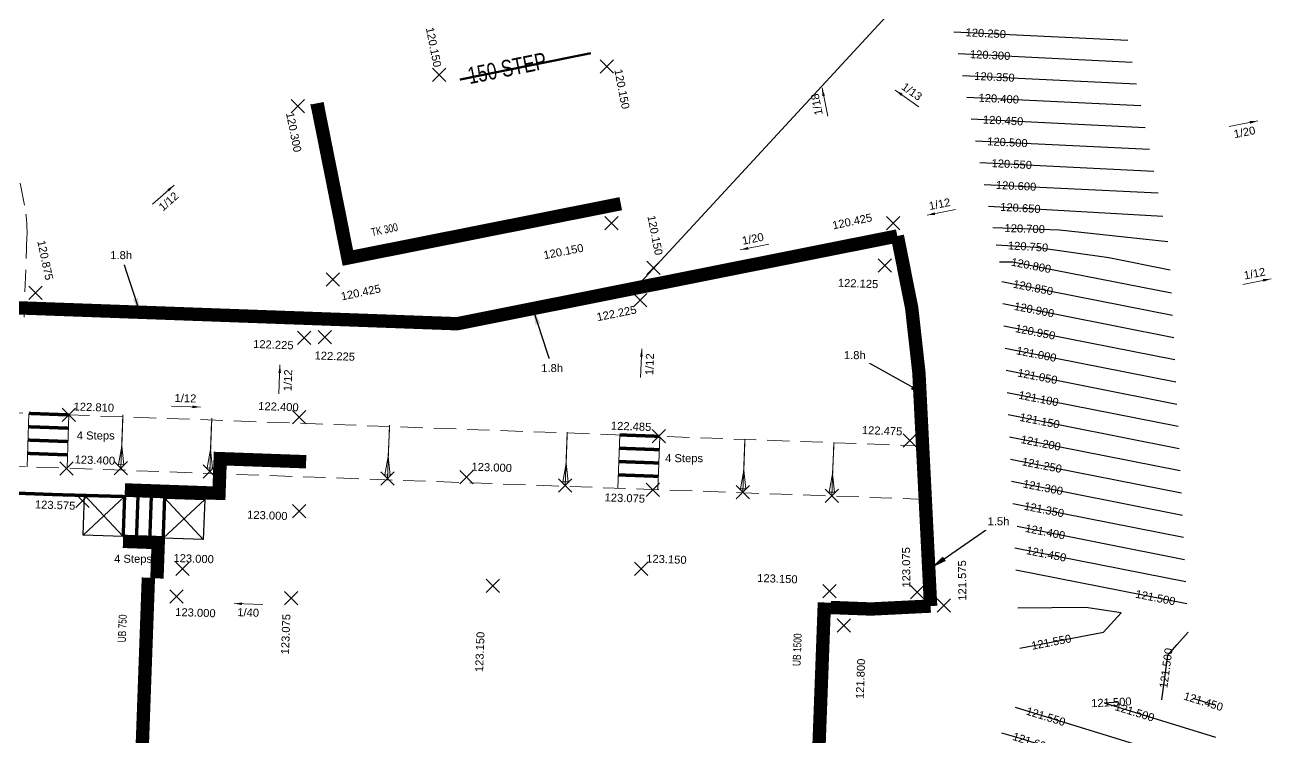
# Model space of a CAD drawing. Header units: metres. Extents: x 287878 to 288371, y 62805 to 63080.
# Drawn here: x 287951.41 to 287979.43, y 63017.72 to 63033.74 of the extents above; entities that cross this region are included whole.
import ezdxf
from ezdxf.enums import TextEntityAlignment as Align

# ---------------------------------------------------------------- set-up
doc = ezdxf.new("R2010")
doc.units = ezdxf.units.M
doc.header["$PDMODE"] = 3
doc.header["$PDSIZE"] = 0.15
doc.linetypes.add('DASHDOT', pattern=[25.399999999999995, 12.7, -6.349999999999999, 0, -6.349999999999999])
doc.linetypes.add('HIDDEN', pattern=[0.375, 0.25, -0.125])
for name, color, linetype, lineweight in [('EXP - LEVELS TEXT', 3, 'Continuous', 18), ('EXP - PLOT FFLS', 4, 'Continuous', 25), ('EXP - RETAINING WALLS - 0.6m', 190, 'Continuous', 18), ('EXP - STEPS', 240, 'Continuous', 18), ('EXP - TANKING', 12, 'TANKING', 35), ('EXP - UNDERBUILD', 94, 'UNDERBUILD', 35), ('EXP-EW-BANKS&CUTTINGS', 251, 'HIDDEN', 18), ('EXP-EW-DESIGN-LINES', 1, 'HIDDEN', 9), ('EXP-EW-GRADIENTS', 3, 'Continuous', 18), ('EXP-EW-GRADIENTS-TEXT', 3, 'Continuous', 18), ('EXP-EW-LEVEL-LANDING', 1, 'Continuous', 25), ('EXP-EW-LEVELS-POINTS', 3, 'Continuous', 18), ('EXP-EW-LEVELS-TEXT', 3, 'Continuous', 18), ('EXP-EW-PLOT-WALLS', 190, 'DASHDOT', 35), ('EXP-EW-RETAINING-WALL-HEIGHTS', 3, 'Continuous', 18), ('EXP-LEVEL-LANDING', 1, 'Continuous', 25)]:
    doc.layers.add(name, color=color, linetype=linetype, lineweight=lineweight)
for name, color, linetype in [('EXP - PEN 1', 1, 'Continuous'), ('XREF - SITE CONTOURS$0$EXP_-_ EW_CONT-SECONDARY_TEXT', 253, 'Continuous'), ('XREF - SITE CONTOURS$0$EXP_-_EW_-_CONT-PRIMARY', 10, 'Continuous'), ('XREF - SITE CONTOURS$0$EXP_-_EW_-_CONT-PRIMARY_TEXT', 10, 'Continuous'), ('XREF - SITE CONTOURS$0$EXP_-_EW_CONT-SECONDARY', 253, 'Continuous')]:
    doc.layers.add(name, color=color, linetype=linetype)
doc.layers.add('EXP - WORKING', color=6, linetype='Continuous', plot=False)
doc.layers.add('EXP-EW-BANKS&CUTTINGS-WORKING', color=255, linetype='Continuous', lineweight=18, plot=False)
doc.layers.add('EXP-EW-TANKING TEXT', color=3, linetype='Continuous', true_color=0x00ff00)
doc.styles.add('18 @ 1 to 200', font='arial.ttf', dxfattribs={"height": 0.36})
doc.styles.add('18 @ 1 to 500', font='arial.ttf', dxfattribs={"height": 0.9})
doc.styles.add('Century Gothic', font='arial.ttf')
doc.styles.add('ESTROAD', font='arial.ttf', dxfattribs={"width": 0.75})
doc.styles.add('XREF - SITE CONTOURS$0$18 @ 1 to 200', font='arial.ttf', dxfattribs={"height": 0.36})
doc.linetypes.add('TANKING', pattern='A,0.3,-0.1575,["V",Century Gothic,S=0.3,R=0,X=-0.1464,Y=-0.15],-0.1575', length=0.6150000000000001)
doc.linetypes.add('UNDERBUILD', pattern='A,0.3,-0.1575,["O",Century Gothic,S=0.3,R=0,X=-0.181,Y=-0.15],-0.1575', length=0.6150000000000001)
doc.dimstyles.new('1 to 200 (18)', dxfattribs={"dimtxt": 0.36, "dimasz": 0.36, "dimexe": 0.09, "dimexo": 0.09, "dimgap": 0.12, "dimtad": 1, "dimdec": 3, "dimzin": 0, "dimdsep": 46, "dimtxsty": '18 @ 1 to 200', "dimcen": 0.12, "dimadec": 0, "dimazin": 0, "dimtfac": 1, "dimtdec": 3, "dimtofl": 0, "dimtmove": 0, "dimatfit": 3, "dimfxl": 0.12, "dimtolj": 1, "dimtzin": 0, "dimarcsym": 1})

# ---------------------------------------------------------------- blocks, each defined once
blk = doc.blocks.new('*U943')
at = {"layer": 'EXP-EW-BANKS&CUTTINGS', "linetype": 'Continuous'}
blk.add_lwpolyline([(-1.119919123707476, 0.0134594407269458), (-0.4959641833580698, 0.0059606094624034), (-0.0807268903689057, -0.0595168174124487), (-0.0792615558731048, 0.0614395946591363), (-0.4959641833580698, 0.0059606094624034)], dxfattribs=at)
at = {"layer": 'EXP-EW-BANKS&CUTTINGS-WORKING'}
blk.add_line((-1.199913346828191, 0.0144208293502718), (0, 0), dxfattribs=at)
blk.add_point((0, 0), dxfattribs=at)
blk = doc.blocks.new('*U944')
at = {"layer": 'EXP-EW-BANKS&CUTTINGS', "linetype": 'Continuous'}
blk.add_lwpolyline([(-1.119919123707476, 0.0134594407269458), (-0.4959641833580698, 0.0059606094624034), (-0.0807268903689057, -0.0595168174124487), (-0.0792615558731048, 0.0614395946591363), (-0.4959641833580698, 0.0059606094624034)], dxfattribs=at)
at = {"layer": 'EXP-EW-BANKS&CUTTINGS-WORKING'}
blk.add_line((-1.199913346828191, 0.0144208293502718), (0, 0), dxfattribs=at)
blk.add_point((0, 0), dxfattribs=at)
blk = doc.blocks.new('*U945')
at = {"layer": 'EXP-EW-BANKS&CUTTINGS', "linetype": 'Continuous'}
blk.add_lwpolyline([(-1.119919123707476, 0.0134594407269458), (-0.4959641833580698, 0.0059606094624034), (-0.0807268903689057, -0.0595168174124487), (-0.0792615558731048, 0.0614395946591363), (-0.4959641833580698, 0.0059606094624034)], dxfattribs=at)
at = {"layer": 'EXP-EW-BANKS&CUTTINGS-WORKING'}
blk.add_line((-1.199913346828191, 0.0144208293502718), (0, 0), dxfattribs=at)
blk.add_point((0, 0), dxfattribs=at)
blk = doc.blocks.new('*U930')
at = {"layer": 'EXP-EW-BANKS&CUTTINGS', "linetype": 'Continuous'}
blk.add_lwpolyline([(-1.119919123707476, 0.0134594407269458), (-0.4959641833580698, 0.0059606094624034), (-0.0807268903689057, -0.0595168174124487), (-0.0792615558731048, 0.0614395946591363), (-0.4959641833580698, 0.0059606094624034)], dxfattribs=at)
at = {"layer": 'EXP-EW-BANKS&CUTTINGS-WORKING'}
blk.add_line((-1.199913346828191, 0.0144208293502718), (0, 0), dxfattribs=at)
blk.add_point((0, 0), dxfattribs=at)
blk = doc.blocks.new('*U931')
at = {"layer": 'EXP-EW-BANKS&CUTTINGS', "linetype": 'Continuous'}
blk.add_lwpolyline([(-1.119919123707476, 0.0134594407269458), (-0.4959641833580698, 0.0059606094624034), (-0.0807268903689057, -0.0595168174124487), (-0.0792615558731048, 0.0614395946591363), (-0.4959641833580698, 0.0059606094624034)], dxfattribs=at)
at = {"layer": 'EXP-EW-BANKS&CUTTINGS-WORKING'}
blk.add_line((-1.199913346828191, 0.0144208293502718), (0, 0), dxfattribs=at)
blk.add_point((0, 0), dxfattribs=at)
blk = doc.blocks.new('*U932')
at = {"layer": 'EXP-EW-BANKS&CUTTINGS', "linetype": 'Continuous'}
blk.add_lwpolyline([(-1.119919123707476, 0.0134594407269458), (-0.4959641833580698, 0.0059606094624034), (-0.0807268903689057, -0.0595168174124487), (-0.0792615558731048, 0.0614395946591363), (-0.4959641833580698, 0.0059606094624034)], dxfattribs=at)
at = {"layer": 'EXP-EW-BANKS&CUTTINGS-WORKING'}
blk.add_line((-1.199913346828191, 0.0144208293502718), (0, 0), dxfattribs=at)
blk.add_point((0, 0), dxfattribs=at)
blk = doc.blocks.new('*U791')
at = {"layer": 'EXP - STEPS'}
for p, q in [((-0.4500000000116416, 1.200000000000727), (-0.4500000000116416, 0)), ((0.4499999999825377, 1.200000000000727), (0.4499999999825377, 0))]:
    blk.add_line(p, q, dxfattribs=at)
at = {"layer": 'EXP - STEPS', "const_width": 0.075}
for points in [[(-0.4500000000116416, 1.200000000000727), (0.4499999999825377, 1.200000000000727)], [(-0.4500000000116416, 0.9000000000014551), (0.4499999999825377, 0.9000000000014551)], [(-0.4500000000116416, 0.6000000000021828), (0.4499999999825377, 0.6000000000021828)], [(-0.4500000000116416, 0.3000000000029104), (0.4499999999825377, 0.3000000000029104)]]:
    blk.add_lwpolyline(points, dxfattribs=at)
blk = doc.blocks.new('*U792')
at = {"layer": 'EXP - STEPS'}
for p, q in [((-0.4500000000116416, 1.200000000000727), (-0.4500000000116416, 0)), ((0.4499999999825377, 1.200000000000727), (0.4499999999825377, 0))]:
    blk.add_line(p, q, dxfattribs=at)
at = {"layer": 'EXP - STEPS', "const_width": 0.075}
for points in [[(-0.4500000000116416, 1.200000000000727), (0.4499999999825377, 1.200000000000727)], [(-0.4500000000116416, 0.9000000000014551), (0.4499999999825377, 0.9000000000014551)], [(-0.4500000000116416, 0.6000000000021828), (0.4499999999825377, 0.6000000000021828)], [(-0.4500000000116416, 0.3000000000029104), (0.4499999999825377, 0.3000000000029104)]]:
    blk.add_lwpolyline(points, dxfattribs=at)
blk = doc.blocks.new('XREF - SITE CONTOURS')
at = {"layer": 'XREF - SITE CONTOURS$0$EXP_-_EW_-_CONT-PRIMARY', "flags": 128}
for points in [[(527.292204, 298.222298), (531.20447, 298.03078)], [(527.7792309999999, 295.770196), (531.691496, 295.578677)], [(528.24363, 293.43202), (529.13754, 293.379348), (530.779425, 293.141143), (532.161839, 292.863043)], [(528.443962, 291.108344), (532.2862429999999, 290.347175)], [(528.56743, 288.611395), (532.409711, 287.850225)], [(532.5331789999999, 285.353276), (528.690898, 286.114445)], [(531.968409, 283.194752), (532.106969, 284.202825), (532.314818, 284.438095), (532.564786, 284.71407)], [(530.6717949999999, 283.130638), (531.002765, 283.147003)], [(530.6717949999999, 283.130638), (533.175103, 282.357347)]]:
    blk.add_lwpolyline(points, dxfattribs=at)
at = {"layer": 'XREF - SITE CONTOURS$0$EXP_-_EW_CONT-SECONDARY', "flags": 128}
for points in [[(527.38961, 297.731878), (531.301875, 297.540359)], [(527.487015, 297.241458), (531.39928, 297.049939)], [(527.58442, 296.751037), (531.496686, 296.559518)], [(527.6818249999999, 296.260617), (531.594091, 296.069098)], [(527.8766359999998, 295.279776), (531.788901, 295.088257)], [(527.974041, 294.789355), (531.8863069999999, 294.597836)], [(528.071447, 294.298935), (531.990198, 294.074758)], [(528.167481, 293.815416), (529.6655829999999, 293.76692), (532.103573, 293.503934)], [(528.319778, 293.048624), (528.616738, 293.044959), (532.1872769999999, 292.34859)], [(528.3698809999999, 292.606513), (532.212162, 291.845344)], [(528.3945749999999, 292.107124), (532.236855, 291.345954)], [(528.419268, 291.607734), (532.261549, 290.846564)], [(528.4686549999999, 290.608954), (532.310936, 289.847785)], [(528.4933489999999, 290.109564), (532.33563, 289.348395)], [(528.518043, 289.610174), (532.3603229999999, 288.849005)], [(528.5427359999999, 289.110784), (532.385017, 288.349615)], [(528.592124, 288.112005), (532.4344039999999, 287.350835)], [(528.6168169999999, 287.612615), (532.459098, 286.851446)], [(528.641511, 287.113225), (532.483792, 286.352056)], [(528.666204, 286.613835), (532.508485, 285.852666)], [(528.7778799999999, 284.355365), (530.662166, 284.720112), (531.053306, 285.151946), (530.259366, 285.274331), (528.733151, 285.259936)], [(532.6693539999999, 283.229412), (533.1452689999999, 283.082571)], [(528.674236, 283.031863), (533.19738, 281.631855)], [(528.3686939999999, 282.453535), (528.78822, 282.329838), (532.748184, 281.067053), (533.211848, 280.906166)]]:
    blk.add_lwpolyline(points, dxfattribs=at)
at = {"layer": 'XREF - SITE CONTOURS$0$EXP_-_ EW_CONT-SECONDARY_TEXT', "char_height": 0.18, "width": 2.52, "attachment_point": 5, "line_spacing_factor": 0.888, "style": 'XREF - SITE CONTOURS$0$18 @ 1 to 200'}
for s, insert, rotation in [('120.300', (528.1087489999999, 297.696674), 357.1974180340045), ('120.350', (528.2061539999999, 297.206253), 357.1974180340045), ('120.400', (528.303559, 296.715833), 357.1974180340045), ('120.450', (528.400964, 296.225412), 357.1974180340045), ('120.550', (528.595775, 295.244571), 357.1974180340045), ('120.600', (528.6931799999999, 294.754151), 357.1974180340045), ('120.650', (528.790271, 294.257814), 356.7258908503365), ('120.700', (528.887104, 293.792121), 358.14593509930194), ('120.800', (529.0319329999999, 292.963983), 348.964020003528), ('120.850', (529.0761559999999, 292.466598), 348.7945861919295), ('120.900', (529.100849, 291.967208), 348.7945861919295), ('120.950', (529.1255429999999, 291.467818), 348.7945861919295), ('121.050', (529.17493, 290.469039), 348.7945861919295), ('121.100', (529.1996239999999, 289.969649), 348.7945861919295), ('121.150', (529.224317, 289.470259), 348.7945861919295), ('121.200', (529.249011, 288.970869), 348.7945861919295), ('121.300', (529.298398, 287.972089), 348.7945861919295), ('121.350', (529.323092, 287.472699), 348.7945861919295), ('121.400', (529.347785, 286.97331), 348.7945861919295), ('121.450', (529.3724789999999, 286.47392), 348.7945861919295), ('121.550', (529.484758, 284.492198), 10.955410927462829), ('121.450', (532.9063559999998, 283.156286), 342.8525998936526), ('121.550', (529.3620419999999, 282.818973), 342.80160508872666), ('121.600', (529.057479, 282.243975), 342.3131408546435)]:
    blk.add_mtext(s, dxfattribs=dict(at, insert=insert, rotation=rotation))
at = {"layer": 'XREF - SITE CONTOURS$0$EXP_-_EW_-_CONT-PRIMARY_TEXT', "char_height": 0.18, "width": 2.52, "attachment_point": 5, "line_spacing_factor": 0.888, "style": 'XREF - SITE CONTOURS$0$18 @ 1 to 200'}
for s, insert, rotation in [('120.250', (528.011343, 298.187094), 357.1974180340045), ('120.500', (528.49837, 295.734992), 357.1974180340045), ('120.750', (528.962383, 293.389668), 356.6278688350834), ('121.000', (529.150236, 290.968428), 348.7945861919295), ('121.250', (529.273704, 288.471479), 348.7945861919295), ('121.500', (531.826904, 285.493192), 348.7945861919295), ('121.500', (532.066452, 283.908046), 82.17374407897402), ('121.500', (530.836281, 283.138771), 2.8308314057977704), ('121.500', (531.359721, 282.918132), 342.83367945216406)]:
    blk.add_mtext(s, dxfattribs=dict(at, insert=insert, rotation=rotation))
blk = doc.blocks.new('*U25')
at = {"layer": 'EXP - STEPS'}
for p, q in [((-0.4500000000116416, 1.200000000000727), (-0.4500000000116416, 2.400000000001455)), ((0.4499999999825377, 1.200000000000727), (0.4499999999825377, 2.400000000001455))]:
    blk.add_line(p, q, dxfattribs=at)
at = {"layer": 'EXP - STEPS', "const_width": 0.075}
for points in [[(-0.4500000000116416, 2.099999999998544), (0.4499999999825377, 2.099999999998544)], [(-0.4500000000116416, 1.799999999999272), (0.4499999999825377, 1.799999999999272)], [(-0.4500000000116416, 1.5), (0.4499999999825377, 1.5)], [(-0.4500000000116416, 1.200000000000727), (0.4499999999825377, 1.200000000000727)]]:
    blk.add_lwpolyline(points, dxfattribs=at)
blk = doc.blocks.new('*U964')
at = {"layer": 'EXP-LEVEL-LANDING', "ltscale": 2}
for p, q in [((-6.420365592745709, -1.562129658513828), (-5.468811641255062, -2.407437340639196)), ((-6.367242458055375, -2.46056047532867), (-5.521934775945395, -1.509006523824355))]:
    blk.add_line(p, q, dxfattribs=at)
blk.add_lwpolyline([(-5.521934775945395, -1.509006523824355), (-5.468811641255062, -2.407437340639196), (-6.367242458055375, -2.46056047532867), (-6.420365592745709, -1.562129658513828)], close=True, dxfattribs=at)
blk = doc.blocks.new('*U965')
at = {"layer": 'EXP-LEVEL-LANDING', "ltscale": 2}
for p, q in [((-6.420365592745709, -1.562129658513828), (-5.468811641255062, -2.407437340639196)), ((-6.367242458055375, -2.46056047532867), (-5.521934775945395, -1.509006523824355))]:
    blk.add_line(p, q, dxfattribs=at)
blk.add_lwpolyline([(-5.521934775945395, -1.509006523824355), (-5.468811641255062, -2.407437340639196), (-6.367242458055375, -2.46056047532867), (-6.420365592745709, -1.562129658513828)], close=True, dxfattribs=at)
blk = doc.blocks.new('*U1105')
at = {"layer": 'EXP-EW-GRADIENTS-TEXT', "color": 0, "style": '18 @ 1 to 200'}
blk.add_attdef('1/00', (-1.13941336958312, -0.5599999999831536), '', height=0.3599999999999999, rotation=359.9999999966649, dxfattribs=at)
at = {"layer": 'EXP-EW-GRADIENTS'}
blk.add_leader([(-1.299999999871943, 5.82077e-11), (0, 0)], dimstyle='1 to 200 (18)', dxfattribs=at)
blk = doc.blocks.new('*U1259')
at = {"layer": 'EXP-EW-GRADIENTS-TEXT', "color": 0, "style": '18 @ 1 to 200'}
blk.add_attdef('1/00', (0.1298908593302424, 0.2000000000419158), '', height=0.3599999999999999, rotation=359.9999999966649, dxfattribs=at)
at = {"layer": 'EXP-EW-GRADIENTS'}
blk.add_leader([(1.299999999871943, -5.82072e-11), (0, 0)], dimstyle='1 to 200 (18)', dxfattribs=at)
blk = doc.blocks.new('*U1260')
at = {"layer": 'EXP-EW-GRADIENTS-TEXT', "color": 0, "style": '18 @ 1 to 200'}
blk.add_attdef('1/00', (0.1298908593511976, -0.5600000000419156), '', height=0.3599999999999999, rotation=3.3350922e-09, dxfattribs=at)
at = {"layer": 'EXP-EW-GRADIENTS'}
blk.add_leader([(1.299999999871943, 5.82081e-11), (0, 0)], dimstyle='1 to 200 (18)', dxfattribs=at)
blk = doc.blocks.new('*U1275')
at = {"layer": 'EXP-EW-GRADIENTS-TEXT', "color": 0, "style": '18 @ 1 to 200'}
blk.add_attdef('1/00', (-1.139413369562165, 0.1999999999831525), '', height=0.3599999999999999, rotation=3.3351721e-09, dxfattribs=at)
at = {"layer": 'EXP-EW-GRADIENTS'}
blk.add_leader([(-1.299999999871943, -5.82086e-11), (0, 0)], dimstyle='1 to 200 (18)', dxfattribs=at)
blk = doc.blocks.new('*U1276')
at = {"layer": 'EXP-EW-GRADIENTS-TEXT', "color": 0, "style": '18 @ 1 to 200'}
blk.add_attdef('1/00', (0.1298908593302424, 0.2000000000419158), '', height=0.3599999999999999, rotation=359.9999999966649, dxfattribs=at)
at = {"layer": 'EXP-EW-GRADIENTS'}
blk.add_leader([(1.299999999871943, -5.82072e-11), (0, 0)], dimstyle='1 to 200 (18)', dxfattribs=at)
blk = doc.blocks.new('*U1277')
at = {"layer": 'EXP-EW-GRADIENTS-TEXT', "color": 0, "style": '18 @ 1 to 200'}
blk.add_attdef('1/00', (-1.139413369562165, 0.1999999999831525), '', height=0.3599999999999999, rotation=3.3351721e-09, dxfattribs=at)
at = {"layer": 'EXP-EW-GRADIENTS'}
blk.add_leader([(-1.299999999871943, -5.82086e-11), (0, 0)], dimstyle='1 to 200 (18)', dxfattribs=at)
blk = doc.blocks.new('*U1285')
at = {"layer": 'EXP-EW-GRADIENTS-TEXT', "color": 0, "style": '18 @ 1 to 200'}
blk.add_attdef('1/00', (-0.639355904092406, 0.9640989859098764), '', height=0.3599999999999999, rotation=313.5065590754113, dxfattribs=at)
at = {"layer": 'EXP-EW-GRADIENTS'}
blk.add_leader([(-0.8949688931591184, 0.9428842346463294), (0, 0)], dimstyle='1 to 200 (18)', dxfattribs=at)
blk = doc.blocks.new('*U1188')
at = {"layer": 'EXP-EW-GRADIENTS-TEXT', "color": 0, "style": '18 @ 1 to 200'}
blk.add_attdef('1/00', (0.5691446625302391, -0.0809072833759637), '', height=0.3599999999999999, rotation=68.85055321460042, dxfattribs=at)
at = {"layer": 'EXP-EW-GRADIENTS'}
blk.add_leader([(0.4690423678587833, 1.212435258816106), (0, 0)], dimstyle='1 to 200 (18)', dxfattribs=at)
blk = doc.blocks.new('*U1189')
at = {"layer": 'EXP-EW-GRADIENTS-TEXT', "color": 0, "style": '18 @ 1 to 200'}
blk.add_attdef('1/00', (0.3344262441052303, -0.4675796431022282), '', height=0.3599999999999999, rotation=22.51470499229422, dxfattribs=at)
at = {"layer": 'EXP-EW-GRADIENTS'}
blk.add_leader([(1.200915671919941, 0.4977966940470057), (0, 0)], dimstyle='1 to 200 (18)', dxfattribs=at)
blk = doc.blocks.new('*U1219')
at = {"layer": 'EXP-EW-GRADIENTS-TEXT', "color": 0, "style": '18 @ 1 to 200'}
blk.add_attdef('1/00', (0.5691446625302391, -0.0809072833759637), '', height=0.3599999999999999, rotation=68.85055321460042, dxfattribs=at)
at = {"layer": 'EXP-EW-GRADIENTS'}
blk.add_leader([(0.4690423678587833, 1.212435258816106), (0, 0)], dimstyle='1 to 200 (18)', dxfattribs=at)
blk = doc.blocks.new('*U1220')
at = {"layer": 'EXP-EW-GRADIENTS-TEXT', "color": 0, "style": '18 @ 1 to 200'}
blk.add_attdef('1/00', (0.1918976350437907, 0.1415871922841727), '', height=0.3599999999999999, rotation=339.42277765477, dxfattribs=at)
at = {"layer": 'EXP-EW-GRADIENTS'}
blk.add_leader([(1.217059134970515, -0.4569103431220092), (0, 0)], dimstyle='1 to 200 (18)', dxfattribs=at)

msp = doc.modelspace()

# ---------------------------------------------------------------- linework, layer by layer
at = {"layer": 'EXP - RETAINING WALLS - 0.6m', "const_width": 0.3}
for points in [[(287971.0278481062, 63028.99412424715), (287961.1261679976, 63027.0200441408), (287957.9494960267, 63027.135145656)], [(287971.7772627867, 63020.66938499135), (287971.5140035626, 63025.9175941912), (287971.3512809132, 63027.37702418117), (287971.0288430429, 63028.99432260589)], [(287957.9494960267, 63027.135145656), (287957.8486621114, 63027.13879920806), (287950.5833299152, 63027.4020466418)], [(287953.6561224893, 63023.2822722982), (287955.7729479908, 63023.20641190764), (287955.8008466649, 63023.98490282271), (287957.7331658846, 63023.91565455979)], [(287953.6147089157, 63022.1252493593), (287954.406967033, 63022.0977346883), (287954.3780897553, 63021.29193658649)], [(287969.5342810729, 63020.63719285461), (287970.4383214046, 63020.60317759833), (287971.7772057093, 63020.66938216901)]]:
    msp.add_lwpolyline(points, dxfattribs=at)
at = {"layer": 'EXP - STEPS', "const_width": 0.075}
msp.add_lwpolyline([(287949.8463659885, 63023.2603119985), (287952.1371676868, 63023.17475830375), (287953.6836556964, 63023.13191994687)], dxfattribs=at)
at = {"layer": 'EXP - TANKING', "const_width": 0.3, "flags": 128}
msp.add_lwpolyline([(287957.9785478659, 63031.97914089188), (287958.6725447561, 63028.49914774091), (287964.8086276261, 63029.71993449492)], dxfattribs=at)
at = {"layer": 'EXP - UNDERBUILD', "const_width": 0.3, "flags": 128}
for points in [[(287953.8464372489, 63011.98619225517), (287954.1853662102, 63021.30753305745)], [(287969.3880299691, 63020.74976487169), (287969.0631018713, 63012.10387490906)]]:
    msp.add_lwpolyline(points, dxfattribs=at)
at = {"layer": 'EXP - WORKING'}
msp.add_lwpolyline([(287965.2635726387, 63027.95452666238), (287971.2256901338, 63034.42656987377)], dxfattribs=at)
at = {"layer": 'EXP-EW-BANKS&CUTTINGS', "ltscale": 2}
msp.add_lwpolyline([(287949.8229766652, 63033.00782546531, -0.3739350780538524), (287950.8588391465, 63032.38495945287), (287951.3982404939, 63029.68061435987, -0.0583388469185477), (287951.4542244664, 63028.98517248744), (287951.3882823455, 63027.16524434233)], format="xyb", dxfattribs=at)
at = {"layer": 'EXP-EW-DESIGN-LINES', "ltscale": 2}
msp.add_lwpolyline([(287957.8369010591, 63031.95602304787), (287957.8601109463, 63031.8408381915)], dxfattribs=at)
at = {"layer": 'EXP-EW-LEVELS-POINTS'}
for p in [(287964.4967505037, 63032.80329944671), (287960.7244980683, 63032.61612242181), (287957.5434928904, 63031.91340899139), (287964.6038310191, 63029.2810225659), (287970.9352974251, 63029.28260406603), (287965.5473933985, 63028.27512524024), (287970.7503689085, 63028.33246957033), (287958.3297727027, 63028.0154466363), (287951.6493426972, 63027.71237484945), (287965.2443457245, 63027.54844368545), (287957.6904003601, 63026.70321082833), (287958.1512107059, 63026.71576529112), (287952.3998033951, 63024.96985731342), (287957.5746600963, 63024.91579746984), (287965.6664056612, 63024.48950001721), (287971.3116077509, 63024.39031134949), (287952.3451552144, 63023.76332513834), (287961.3400108576, 63023.56996231435), (287965.5289173434, 63023.28152767701), (287952.7035331443, 63023.03850903992), (287957.578222299, 63022.80663919961), (287954.9496589896, 63021.50620364525), (287965.2681988144, 63021.50432709813), (287961.9349954269, 63021.12726694686), (287969.5066719201, 63021.0016395408), (287954.8145787694, 63020.88721915859), (287957.3934254767, 63020.8441196739), (287971.4712497564, 63020.98186271965), (287972.0745380025, 63020.68441991885), (287969.8289807773, 63020.2318755414)]:
    msp.add_point(p, dxfattribs=at)
at = {"layer": 'EXP-EW-PLOT-WALLS', "ltscale": 0.05, "const_width": 0.05}
msp.add_lwpolyline([(287961.1887028788, 63032.51155347126), (287964.1364602479, 63033.10553012823)], dxfattribs=at)

# ---------------------------------------------------------------- block references
at = {"layer": 'EXP - PEN 1'}
msp.add_blockref('XREF - SITE CONTOURS', (287445.0062371519, 62735.36581857865), dxfattribs=at)
at = {"layer": 'EXP - STEPS'}
for name, p, rotation in [('*U791', (287951.9064833682, 63023.78700679412), 357.9169643253278), ('*U792', (287965.1920839824, 63023.30378482626), 357.9169643253278), ('*U25', (287952.4355353042, 63022.72466460882), 267.9476837102864)]:
    msp.add_blockref(name, p, dxfattribs=dict(at, rotation=rotation))
at = {"layer": 'EXP-EW-BANKS&CUTTINGS', "linetype": 'Continuous', "xscale": -1, "rotation": 87.15665547608141}
for name, p in [('*U932', (287953.5673596774, 63023.77170918632)), ('*U931', (287955.5658497428, 63023.69400810149)), ('*U930', (287959.5628298736, 63023.53860593183)), ('*U945', (287963.5598100043, 63023.38320376216)), ('*U944', (287967.5567901351, 63023.22780159251)), ('*U943', (287969.5552802005, 63023.15010050768))]:
    msp.add_blockref(name, p, dxfattribs=at)
at = {"layer": 'EXP-EW-GRADIENTS'}
for name, p, xscale, yscale, zscale, rotation, values in [('*U1285', (287971.5123563452, 63031.89966235361), 0.4999999999999988, 0.4999999999999988, 0.4999999999999988, 11.22561387287763, {'1/00': '1/13'}), ('*U1276', (287969.463238511, 63031.68651423378), 0.4999999999999988, 0.4999999999999988, 0.4999999999999988, 101.3926129844617, {'1/00': '1/18'}), ('*U1260', (287978.4949172776, 63031.45596433543), 0.4999999999999988, 0.4999999999999988, 0.4999999999999988, 11.22561387287763, {'1/00': '1/20'}), ('*U1189', (287954.280051794, 63029.70906646768), 0.5, 0.5, 0.5, 19.03381484029658, {'1/00': '1/12'}), ('*U1277', (287972.3343778931, 63029.58896168813), 0.4999999999999988, 0.4999999999999988, 0.4999999999999988, 11.22561387287763, {'1/00': '1/12'}), ('*U1275', (287968.1350437831, 63028.80943280874), 0.4999999999999988, 0.4999999999999988, 0.4999999999999988, 11.22561387287763, {'1/00': '1/20'}), ('*U1259', (287978.7961879584, 63027.90310258966), 0.4999999999999988, 0.4999999999999988, 0.4999999999999988, 11.22561387287763, {'1/00': '1/12'}), ('*U1188', (287965.2558351083, 63025.80699935638), 0.5, 0.5, 0.5, 19.03381484029658, {'1/00': '1/12'}), ('*U1219', (287957.1206178651, 63025.44409651959), 0.5, 0.5, 0.5, 19.03381484029658, {'1/00': '1/12'}), ('*U1220', (287954.7048751808, 63025.16374248238), 0.5, 0.5, 0.5, 19.03381484029658, {'1/00': '1/12'}), ('*U1105', (287956.7613758109, 63020.70359894504), 0.4999999999999993, 0.4999999999999993, 0.4999999999999993, 357.9475772154052, {'1/00': '1/40'})]:
    msp.add_blockref(name, p, dxfattribs=dict(at, xscale=xscale, yscale=yscale, zscale=zscale, rotation=rotation)).add_auto_attribs(values)
at = {"layer": 'EXP-EW-LEVEL-LANDING', "extrusion": (-0.0088348284515473, 0.0084439539759142, 0.9999253199351862), "rotation": 264.5638054979198}
for name, p in [('*U965', (287943.3586985253, 63035.82681741522, -2011.856686557517)), ('*U964', (287945.160137262, 63035.76297498185, -2011.869002922598))]:
    msp.add_blockref(name, p, dxfattribs=at)

# ---------------------------------------------------------------- texts
at = {"layer": 'EXP - LEVELS TEXT', "char_height": 0.18, "attachment_point": 1, "style": '18 @ 1 to 500'}
for insert in [(287952.5751130016, 63024.59622997859), (287965.8071283993, 63024.08625191209), (287953.4161444837, 63021.82352240045)]:
    msp.add_mtext_dynamic_manual_height_columns('4 Steps', width=2.150534407410304, gutter_width=1, heights=[0], dxfattribs=dict(at, insert=insert))
at = {"layer": 'EXP - PLOT FFLS', "style": 'ESTROAD', "width": 0.75}
msp.add_text('150 STEP', height=0.375, rotation=11.392612992259, dxfattribs=at).set_placement((287961.4103989833, 63032.40859295524))
at = {"layer": 'EXP - TANKING', "insert": (287959.4942210302, 63029.13555152653), "char_height": 0.18, "width": 2.449999999999999, "attachment_point": 5, "rotation": 11.945939900478722, "line_spacing_factor": 0.888, "style": 'ESTROAD'}
msp.add_mtext('TK 300', dxfattribs=at)
at = {"layer": 'EXP-EW-LEVELS-TEXT', "style": '18 @ 1 to 200'}
for s, rotation, p in [('120.150', 281.3133351804625, (287960.4241039003, 63033.66827901724)), ('120.150', 280.8841564303932, (287964.663705462, 63032.72894373168)), ('120.300', 281.2492246329449, (287957.2792799437, 63031.75643929833)), ('120.150', 281.0647274621934, (287965.406504062, 63029.43972012284)), ('120.425', 11.95809255585162, (287969.5877468298, 63029.14097085764)), ('120.875', 281.8539272781743, (287951.685984882, 63028.87518632663)), ('120.150', 11.07066115502546, (287963.0917814076, 63028.47034816388)), ('120.425', 11.95809255585298, (287958.5367322556, 63027.5428260161)), ('122.125', 357.8481827778694, (287969.6884600556, 63027.85335825332)), ('122.225', 11.39274581940329, (287964.2863054912, 63027.07670989093)), ('122.225', 357.9278557397917, (287956.537962775, 63026.47662405847)), ('122.225', 357.921922049636, (287957.9200560391, 63026.21857458353)), ('122.810', 357.9506505916587, (287952.501109183, 63025.07075520352)), ('122.400', 357.9506505916587, (287956.653039686, 63025.08084877048)), ('122.485', 357.9506505916587, (287964.5843991486, 63024.63916952693)), ('122.475', 357.9506505916587, (287970.2296012384, 63024.53998085921)), ('123.400', 357.9447169015006, (287952.524762331, 63023.87957121284)), ('123.000', 357.9506505881329, (287961.4498480797, 63023.71603940042)), ('123.075', 357.9447169015006, (287964.4430086175, 63023.02596848683)), ('123.575', 357.9506505916591, (287951.6312152852, 63022.86766239102)), ('123.000', 357.8481827778956, (287956.4034880244, 63022.63740743433)), ('123.000', 357.9506505884306, (287954.746108789, 63021.66349472226)), ('123.150', 357.8481827778629, (287965.3782971052, 63021.65020751774)), ('123.075', 90.33938857100901, (287971.3207216704, 63021.08551611214)), ('121.575', 90.33345488084743, (287972.579166726, 63020.79190181809)), ('123.150', 357.8422490877097, (287967.8739014496, 63021.21317636405)), ('123.000', 357.9447168979769, (287954.7857333689, 63020.44815500809)), ('123.075', 87.84224908827083, (287957.3463404284, 63019.5793007631)), ('123.150', 87.84224908826906, (287961.7114063237, 63019.18114007677)), ('121.800', 87.84818277786786, (287970.2723082311, 63018.57448367997))]:
    msp.add_text(s, height=0.18, rotation=rotation, dxfattribs=at).set_placement(p)
at = {"layer": 'EXP-EW-TANKING TEXT', "char_height": 0.18, "width": 2.449999999999999, "attachment_point": 5, "rotation": 87.81637888826711, "line_spacing_factor": 0.888, "style": 'ESTROAD'}
for s, insert in [('UB 750', (287953.5991389627, 63020.16625515586)), ('UB 1500', (287968.7770003059, 63019.6873934882))]:
    msp.add_mtext(s, dxfattribs=dict(at, insert=insert))

# ---------------------------------------------------------------- leaders
at = {"layer": 'EXP-EW-RETAINING-WALL-HEIGHTS'}
for points in [[(287954.0053031496, 63027.24180161373), (287953.5730720816, 63028.5630524063)], [(287962.834403945, 63027.35476340529), (287963.2654986054, 63026.02331376375)], [(287971.6757518183, 63025.42348536845), (287970.071579078, 63026.31355634657)], [(287971.7891678577, 63021.52988333722), (287973.3032721093, 63022.57637246679)]]:
    msp.add_leader(points, dimstyle='1 to 200 (18)', dxfattribs=at)

# ---------------------------------------------------------------- next in the draw order: wipeouts: each hides what was drawn before it
for points in [[(287953.1473440145, 63028.56952928756), (287953.1915217379, 63028.666165699375), (287953.2803868309, 63028.72829886454), (287953.38241625857, 63028.766060286725), (287953.48930947453, 63028.786722909885), (287953.5980028713, 63028.79332984387), (287953.7066962681, 63028.786722909885), (287953.8135894842, 63028.766060286696), (287953.9156189117, 63028.72829886457), (287954.00448400475, 63028.666165699346), (287954.04866172816, 63028.56952928756), (287954.00448400475, 63028.472892875776), (287953.9156189117, 63028.41075971055), (287953.8135894842, 63028.372998288425), (287953.7066962681, 63028.35233566524), (287953.5980028713, 63028.34572873125), (287953.48930947453, 63028.35233566523), (287953.38241625857, 63028.372998288396), (287953.280386831, 63028.410759710554), (287953.1915217379, 63028.47289287578)], [(287969.624493918, 63026.286734398556), (287969.6686716414, 63026.38337081037), (287969.7575367344, 63026.445503975534), (287969.85956616205, 63026.48326539772), (287969.966459378, 63026.50392802088), (287970.0751527748, 63026.51053495487), (287970.1838461716, 63026.50392802088), (287970.2907393877, 63026.48326539769), (287970.39276881516, 63026.44550397556), (287970.48163390823, 63026.38337081034), (287970.52581163164, 63026.286734398556), (287970.48163390823, 63026.19009798677), (287970.39276881516, 63026.12796482154), (287970.2907393877, 63026.09020339942), (287970.1838461716, 63026.06954077623), (287970.0751527748, 63026.062933842244), (287969.966459378, 63026.069540776225), (287969.85956616205, 63026.09020339939), (287969.75753673445, 63026.12796482155), (287969.6686716414, 63026.19009798678)], [(287962.8184147133, 63026.01162406364), (287962.8625924367, 63026.108260475456), (287962.95145752974, 63026.17039364062), (287963.0534869574, 63026.208155062806), (287963.16038017336, 63026.228817685966), (287963.26907357015, 63026.235424619954), (287963.37776696694, 63026.228817685966), (287963.484660183, 63026.20815506278), (287963.5866896105, 63026.17039364065), (287963.6755547036, 63026.10826047543), (287963.719732427, 63026.01162406364), (287963.6755547036, 63025.91498765186), (287963.5866896105, 63025.85285448663), (287963.484660183, 63025.815093064506), (287963.37776696694, 63025.79443044132), (287963.26907357015, 63025.78782350733), (287963.16038017336, 63025.79443044131), (287963.0534869574, 63025.81509306448), (287962.9514575298, 63025.852854486635), (287962.8625924367, 63025.914987651864)], [(287972.8561869493, 63022.54955051877), (287972.9003646727, 63022.646186930586), (287972.9892297657, 63022.70832009575), (287973.0912591934, 63022.74608151794), (287973.19815240934, 63022.766744141096), (287973.30684580613, 63022.773351075084), (287973.4155392029, 63022.766744141096), (287973.522432419, 63022.74608151791), (287973.6244618465, 63022.70832009578), (287973.71332693956, 63022.64618693056), (287973.75750466296, 63022.54955051877), (287973.71332693956, 63022.45291410699), (287973.6244618465, 63022.39078094176), (287973.522432419, 63022.353019519636), (287973.4155392029, 63022.33235689645), (287973.30684580613, 63022.32574996246), (287973.19815240934, 63022.33235689644), (287973.0912591934, 63022.35301951961), (287972.9892297658, 63022.390780941765), (287972.9003646727, 63022.452914106994)]]:
    msp.add_wipeout(points).dxf.layer = 'EXP-EW-RETAINING-WALL-HEIGHTS'

# ---------------------------------------------------------------- next in the draw order: linework, layer by layer
at = {"layer": 'EXP-EW-BANKS&CUTTINGS', "ltscale": 2}
msp.add_lwpolyline([(287971.5988893202, 63024.2715509025), (287936.6834393604, 63025.5414906612), (287935.012055229, 63026.5958599015)], dxfattribs=at)
msp.add_lwpolyline([(287971.6580599755, 63023.06860527102), (287936.6398219733, 63024.34228362173, -0.1323724196966927), (287936.0431869031, 63024.52656367322), (287933.2924662394, 63026.26181722865)], format="xyb", dxfattribs=at)

# ---------------------------------------------------------------- next in the draw order: texts
at = {"layer": 'EXP-EW-RETAINING-WALL-HEIGHTS', "style": '18 @ 1 to 200'}
for s, p in [('1.8h', (287953.5730720816, 63028.5630524063)), ('1.8h', (287970.071579078, 63026.31355634657)), ('1.8h', (287963.2654986054, 63026.02331376375)), ('1.5h', (287973.3032721093, 63022.57637246679))]:
    msp.add_text(s, height=0.18, rotation=359.9999999999992, dxfattribs=at).set_placement(p, align=Align.MIDDLE_CENTER)

doc.saveas('drawing.dxf')
